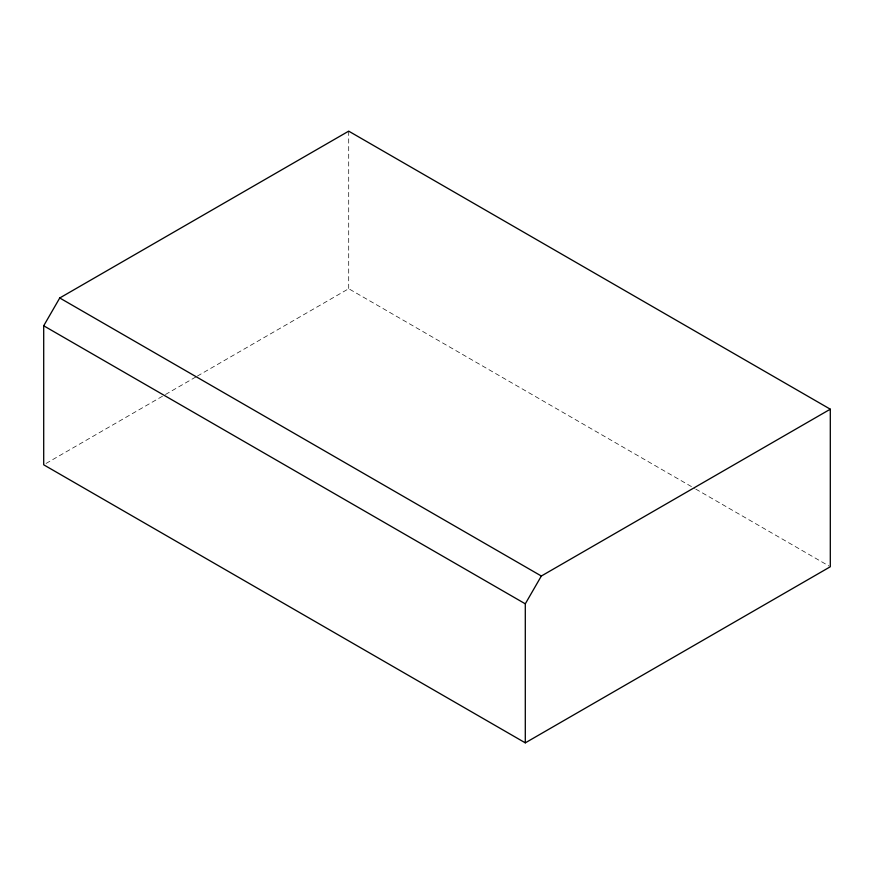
<?xml version="1.0" encoding="UTF-8"?>
<svg xmlns="http://www.w3.org/2000/svg" width="874" height="874" viewBox="0 0 874 874"><rect width="100%" height="100%" fill="white"/><g stroke="black" fill="none" stroke-linecap="round" stroke-linejoin="round"><path stroke-width="0.66" stroke-dasharray="4.37 3.28" d="M46.06 463.438L164.279 395.19M165.47 394.502L196.202 376.76M197.382 376.071L348.704 288.715L694.557 488.38M695.737 489.069L829.12 566.079M348.704 131.155L348.704 288.715"/><path stroke-width="1.31" d="M43.7 325.784L59.749 297.979L348.704 131.155L830.3 409.196L830.3 566.756L525.296 742.845L43.7 464.804L43.7 325.784L525.296 603.825L525.296 742.845M525.296 603.825L541.345 576.021L830.3 409.196M59.749 297.979L541.345 576.021"/></g></svg>
